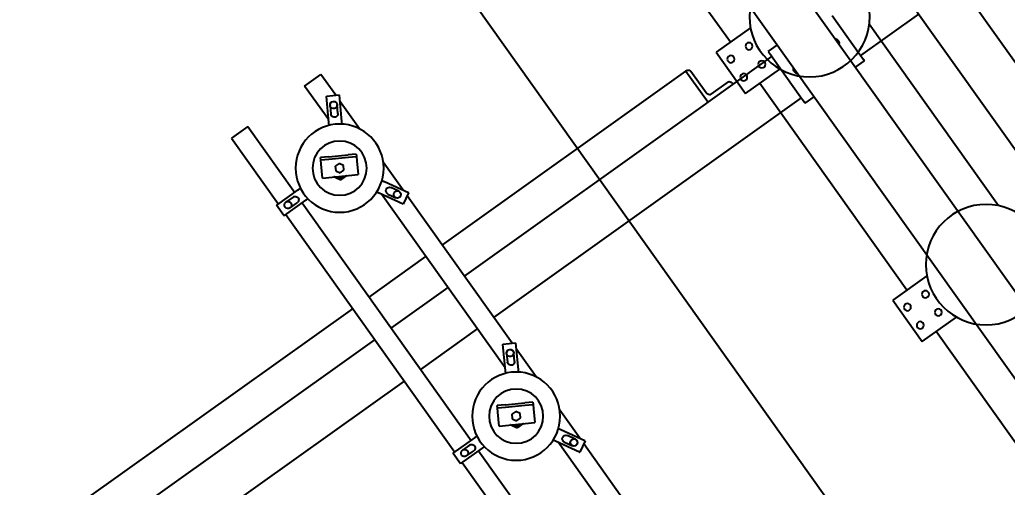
# Model space of a CAD drawing. Header units: feet. Extents: x 2321988 to 2329858, y 6722724 to 6730499.
# Drawn here: x 2326047.2 to 2326053.69, y 6726815.1 to 6726818.17 of the extents above; entities that cross this region are included whole.
import ezdxf

# ---------------------------------------------------------------- set-up
doc = ezdxf.new("R2010")
doc.units = ezdxf.units.FT
doc.header["$MEASUREMENT"] = 0
doc.header["$PDSIZE"] = 5
doc.layers.add('BESS Dimensions', color=3, linetype='Continuous')
doc.layers.add('C-BESS-EQUIPMENT', color=255, linetype='Continuous')
doc.styles.add('TG_DIMS', font='arial.ttf')
doc.dimstyles.new('TG-PROPOSED-ANNO', dxfattribs={"dimtxt": 0.1, "dimasz": 0.1, "dimexe": 0.05, "dimexo": 0.05, "dimgap": 0.02, "dimtad": 0, "dimtih": 1, "dimtoh": 1, "dimdsep": 46, "dimtxsty": 'TG_DIMS', "dimcen": 0, "dimclrd": 256, "dimclre": 256, "dimclrt": 256, "dimaunit": 1, "dimadec": 6, "dimazin": 2, "dimtfac": 1, "dimtofl": 0, "dimtmove": 1, "dimatfit": 3, "dimfxl": 1, "dimtolj": 1, "dimtzin": 0, "dimarcsym": 0})

# ---------------------------------------------------------------- blocks, each defined once
blk = doc.blocks.new('Midpoint Site Plan$0$GA 34.5kV 10MVAR Cap Bank top')
at = {"color": 0}
for p, q in [((89.56, 28.115), (89.56, -28.135)), ((93.56, 28.115), (93.56, -28.135)), ((100.06, -22.51), (100.06, 22.49)), ((104.06, -22.51), (104.06, 22.49)), ((57.31, 8.762), (57.31, -8.042)), ((51.81, -11.14), (51.81, 7.919)), ((50.23, -11.14), (50.23, 7.515)), ((58.89, 7.499), (58.89, -6.779)), ((58.244, -6.424), (57.203, -8.227)), ((58.069, -8.727), (59.11, -6.924)), ((58.244, -6.424), (58.252, -6.411)), ((59.118, -6.911), (58.252, -6.411)), ((59.118, -6.911), (59.11, -6.924)), ((57.723, -7.765), (58.067, -7.169)), ((58.553, -7.45), (58.209, -8.046)), ((58.89, -7.305), (58.89, -10.031)), ((57.197, -8.237), (57.096, -8.412)), ((57.203, -8.227), (57.197, -8.237)), ((57.962, -8.912), (58.063, -8.737)), ((58.063, -8.737), (58.069, -8.727)), ((54.266, -11.787), (56.709, -10.377)), ((57.251, -11.315), (56.709, -10.377)), ((50.06, -11.14), (50.075, -11.14)), ((50.06, -11.14), (50.06, -12.14)), ((52.157, -11.14), (50.075, -11.14)), ((50.81, -11.359), (51.498, -11.359)), ((52.169, -11.14), (52.157, -11.14)), ((52.371, -11.14), (52.169, -11.14)), ((55.435, -11.64), (55.622, -11.315)), ((55.622, -11.965), (55.435, -11.64)), ((55.622, -11.315), (55.998, -11.315)), ((55.998, -11.315), (56.185, -11.64)), ((56.185, -11.64), (55.998, -11.965)), ((56.883, -11.937), (57.428, -11.622)), ((57.428, -11.622), (57.251, -11.315)), ((57.522, -11.785), (57.428, -11.622)), ((50.075, -12.14), (50.06, -12.14)), ((50.075, -12.14), (52.157, -12.14)), ((50.23, -35.14), (50.23, -12.14)), ((51.498, -11.921), (50.81, -11.921)), ((51.81, -35.14), (51.81, -12.14)), ((52.157, -12.14), (52.169, -12.14)), ((52.169, -12.14), (52.371, -12.14)), ((54.266, -11.787), (54.808, -12.726)), ((55.531, -12.718), (56.883, -11.937)), ((55.998, -11.965), (55.622, -11.965)), ((55.625, -12.88), (56.977, -12.1)), ((57.522, -11.785), (56.977, -12.1)), ((54.808, -12.726), (54.985, -13.033)), ((54.985, -13.033), (55.531, -12.718)), ((54.985, -13.033), (55.079, -13.195)), ((55.625, -12.88), (55.079, -13.195)), ((58.89, -13.249), (58.89, -15.975)), ((58.063, -14.543), (57.962, -14.368)), ((58.069, -14.553), (58.063, -14.543)), ((59.11, -16.356), (58.069, -14.553)), ((57.096, -14.868), (57.197, -15.043)), ((57.197, -15.043), (57.203, -15.053)), ((57.203, -15.053), (58.244, -16.856)), ((57.31, -15.238), (57.31, -32.042)), ((58.067, -16.111), (57.723, -15.515)), ((58.209, -15.234), (58.553, -15.83)), ((59.11, -16.356), (59.118, -16.369)), ((58.252, -16.869), (58.244, -16.856)), ((58.252, -16.869), (59.118, -16.369)), ((58.89, -16.501), (58.89, -30.779)), ((88.685, -18.51), (89.56, -18.51)), ((88.685, -18.536), (88.685, -18.51)), ((88.685, -18.536), (88.685, -18.645)), ((88.685, -18.849), (88.685, -18.645)), ((93.56, -18.51), (94.435, -18.51)), ((94.435, -18.536), (94.435, -18.51)), ((94.435, -18.536), (94.435, -18.645)), ((94.435, -18.849), (94.435, -18.645)), ((28.883, -19.01), (50.23, -19.01)), ((51.81, -19.01), (57.31, -19.01)), ((58.89, -19.01), (88.685, -19.01)), ((88.685, -19.135), (88.685, -18.849)), ((88.685, -22.885), (88.685, -19.135)), ((94.435, -19.135), (94.435, -18.849)), ((94.435, -19.01), (100.06, -19.01)), ((94.435, -22.885), (94.435, -19.135)), ((24.69, -23.01), (50.23, -23.01)), ((51.81, -23.01), (57.31, -23.01)), ((58.89, -23.01), (82.242, -23.01)), ((82.242, -23.01), (82.496, -23.01)), ((82.496, -23.01), (82.969, -23.01)), ((82.496, -26.01), (82.496, -23.01)), ((82.969, -23.01), (88.685, -23.01)), ((84.916, -23.01), (84.916, -23.135)), ((88.685, -23.171), (88.685, -22.885)), ((88.685, -23.375), (88.685, -23.171)), ((82.798, -23.698), (82.798, -25.76)), ((84.715, -23.385), (83.051, -23.385)), ((88.685, -23.375), (88.685, -23.484)), ((88.685, -23.51), (88.685, -23.484)), ((88.685, -23.51), (89.56, -23.51)), ((24.235, -26.01), (50.23, -26.01)), ((51.81, -26.01), (57.31, -26.01)), ((58.89, -26.01), (82.496, -26.01)), ((82.597, -26.01), (82.496, -26.01)), ((58.244, -30.424), (57.203, -32.227)), ((58.069, -32.727), (59.11, -30.924)), ((58.244, -30.424), (58.252, -30.411)), ((59.118, -30.911), (58.252, -30.411)), ((59.118, -30.911), (59.11, -30.924)), ((57.723, -31.765), (58.067, -31.169)), ((58.553, -31.45), (58.209, -32.046)), ((58.89, -31.305), (58.89, -34.031)), ((57.197, -32.237), (57.096, -32.412)), ((57.203, -32.227), (57.197, -32.237)), ((57.962, -32.912), (58.063, -32.737)), ((58.063, -32.737), (58.069, -32.727)), ((54.266, -35.787), (56.709, -34.377)), ((57.251, -35.315), (56.709, -34.377)), ((50.06, -35.14), (50.075, -35.14)), ((50.06, -35.14), (50.06, -36.14)), ((52.157, -35.14), (50.075, -35.14)), ((50.81, -35.359), (51.498, -35.359)), ((52.169, -35.14), (52.157, -35.14)), ((52.371, -35.14), (52.169, -35.14)), ((54.266, -35.787), (54.808, -36.726)), ((55.435, -35.64), (55.622, -35.315)), ((55.622, -35.965), (55.435, -35.64)), ((55.622, -35.315), (55.998, -35.315)), ((55.998, -35.315), (56.185, -35.64)), ((56.185, -35.64), (55.998, -35.965)), ((56.883, -35.937), (57.428, -35.622)), ((57.522, -35.785), (56.977, -36.1)), ((57.428, -35.622), (57.251, -35.315)), ((57.522, -35.785), (57.428, -35.622)), ((50.075, -36.14), (50.06, -36.14)), ((50.075, -36.14), (52.157, -36.14)), ((50.23, -42.51), (50.23, -36.14)), ((51.498, -35.921), (50.81, -35.921)), ((51.81, -42.51), (51.81, -36.14)), ((52.157, -36.14), (52.169, -36.14)), ((52.169, -36.14), (52.371, -36.14)), ((55.531, -36.718), (56.883, -35.937)), ((55.998, -35.965), (55.622, -35.965)), ((55.625, -36.88), (56.977, -36.1)), ((54.808, -36.726), (54.985, -37.033)), ((54.985, -37.033), (55.531, -36.718)), ((54.985, -37.033), (55.079, -37.195)), ((55.625, -36.88), (55.079, -37.195)), ((58.89, -37.249), (58.89, -39.975)), ((57.096, -38.868), (57.197, -39.043)), ((58.063, -38.543), (57.962, -38.368)), ((58.069, -38.553), (58.063, -38.543)), ((59.11, -40.356), (58.069, -38.553)), ((57.197, -39.043), (57.203, -39.053)), ((57.203, -39.053), (58.244, -40.856)), ((57.31, -39.238), (57.31, -42.51)), ((58.067, -40.111), (57.723, -39.515)), ((58.209, -39.234), (58.553, -39.83)), ((58.252, -40.869), (59.118, -40.369)), ((58.89, -40.501), (58.89, -42.51)), ((59.11, -40.356), (59.118, -40.369)), ((58.252, -40.869), (58.244, -40.856)), ((51.81, -42.51), (50.23, -42.51)), ((57.31, -42.51), (58.89, -42.51))]:
    blk.add_line(p, q, dxfattribs=at)
at = {"color": 0, "ltscale": 0.253839}
for p, q in [((86.685, 2.146), (86.685, 22.146)), ((86.685, -21.854), (86.685, -1.854))]:
    blk.add_line(p, q, dxfattribs=at)
at = {"color": 0, "ltscale": 0.050688}
for p, q in [((85.31, -1.854), (85.31, 2.146)), ((85.31, -25.854), (85.31, -21.854))]:
    blk.add_line(p, q, dxfattribs=at)
at = {"color": 0, "ltscale": 0.04201}
for p, q in [((85.31, 2.146), (88.627, 2.146)), ((88.627, -1.854), (85.31, -1.854)), ((85.31, -21.854), (88.627, -21.854)), ((88.627, -25.854), (85.31, -25.854))]:
    blk.add_line(p, q, dxfattribs=at)
at = {"color": 0, "ltscale": 0.223079}
blk.add_line((96.435, -3.065), (96.435, -20.643), dxfattribs=at)
at = {"color": 0, "ltscale": 0.02212}
blk.add_line((86.685, -27.604), (86.685, -25.854), dxfattribs=at)
at = {"color": 0, "ltscale": 0.049761}
blk.add_line((86.685, -30.104), (86.685, -27.604), dxfattribs=at)
at = {"color": 0, "ltscale": 0.481257}
for centre in [(92.935, 0.146), (92.935, -23.854)]:
    blk.add_circle(centre, 4.75, dxfattribs=at)
at = {"color": 0, "ltscale": 0.022317}
for centre in [(85.935, 1.021), (87.685, 1.021), (85.935, -0.729), (87.685, -0.729), (85.935, -22.979), (87.685, -22.979), (85.935, -24.729), (87.685, -24.729)]:
    blk.add_circle(centre, 0.281, dxfattribs=at)
at = {"color": 0}
for centre, radius in [((55.81, -11.64), 3.475), ((55.81, -11.64), 2.14), ((55.81, -35.64), 3.475), ((55.81, -35.64), 2.14)]:
    blk.add_circle(centre, radius, dxfattribs=at)
for centre, radius, start, end in [((57.966, -7.906), 0.281, 150, 330), ((58.31, -7.31), 0.281, 0.01297, 328.78182), ((58.31, -7.31), 0.281, 330, 150), ((55.81, -11.64), 0.813, 90, 150), ((55.81, -11.64), 0.813, 82.45952, 90), ((50.81, -11.64), 0.281, 90, 270), ((50.81, -11.64), 0.281, 270, 90), ((51.498, -11.64), 0.281, 270, 90), ((55.81, -11.64), 0.813, 150, 157.54048), ((57.966, -15.374), 0.281, 30, 210), ((58.31, -15.97), 0.281, 31.21818, 359.98703), ((58.31, -15.97), 0.281, 210, 30), ((89.779, -21.01), 0.344, 129.5212, 230.4788), ((89.81, -21.01), 0.344, 136.61414, 223.38586), ((93.341, -21.01), 0.344, 309.5212, 50.4788), ((93.31, -21.01), 0.344, 316.61414, 43.38586), ((58.31, -31.31), 0.281, 0.01297, 328.78182), ((58.31, -31.31), 0.281, 330, 150), ((57.966, -31.906), 0.281, 150, 330), ((55.81, -35.64), 0.813, 90, 150), ((55.81, -35.64), 0.813, 82.45952, 90), ((50.81, -35.64), 0.281, 90, 270), ((50.81, -35.64), 0.281, 270, 90), ((51.498, -35.64), 0.281, 270, 90), ((55.81, -35.64), 0.813, 150, 157.54048), ((57.966, -39.374), 0.281, 30, 210), ((58.31, -39.97), 0.281, 31.21818, 359.98703), ((58.31, -39.97), 0.281, 210, 30)]:
    blk.add_arc(centre, radius, start, end, dxfattribs=at)
for centre, major_axis in [((84.715, -23.135), (0, -0.25)), ((83.051, -23.698), (0, 0.313)), ((82.597, -25.76), (0, -0.25))]:
    blk.add_ellipse(centre, major_axis=major_axis, ratio=0.806873, start_param=0, end_param=1.570796, dxfattribs=at)
for points, weights in [([(55.341, -10.828), (55.215, -11.045), (55.106, -11.234)], [1, 1.03795484931, 1]), ([(55.81, -10.828), (55.592, -10.828), (55.341, -10.828)], [1, 1.03795484931, 1]), ([(55.929, -10.828), (55.869, -10.828), (55.81, -10.828)], [1.01475228365, 1.01002296794, 1]), ([(55.106, -11.234), (55.077, -11.285), (55.047, -11.337)], [1, 1.01002296794, 1.01475228365]), ([(55.341, -34.828), (55.215, -35.045), (55.106, -35.234)], [1, 1.03795484931, 1]), ([(55.81, -34.828), (55.592, -34.828), (55.341, -34.828)], [1, 1.03795484931, 1]), ([(55.929, -34.828), (55.869, -34.828), (55.81, -34.828)], [1.01475228365, 1.01002296794, 1]), ([(55.106, -35.234), (55.077, -35.285), (55.047, -35.337)], [1, 1.01002296794, 1.01475228365])]:
    blk.add_rational_spline(points, weights, degree=2, dxfattribs=at)
blk = doc.blocks.new('*D110')
at = {"layer": 'BESS Dimensions', "lineweight": -2, "transparency": 16777216}
for p, q in [((2325959.3419, 6726878.5788), (2325907.9067, 6726841.9324)), ((2325917.7814, 6726836.6894), (2325957.7158, 6726780.6393)), ((2326007.7221, 6726710.4528), (2325967.7877, 6726766.5029)), ((2326060.8878, 6726736.0536), (2326009.4525, 6726699.4072))]:
    blk.add_line(p, q, dxfattribs=at)
at = {"layer": 'BESS Dimensions', "transparency": 16777216}
for points in [[(2325919.1388, 6726837.6565), (2325916.424, 6726835.7223), (2325911.9788, 6726844.8337)], [(2326009.0794, 6726711.4199), (2326006.3647, 6726709.4857), (2326013.5247, 6726702.3085)]]:
    blk.add_solid(points, dxfattribs=at)
at = {"layer": 'Defpoints', "color": 0, "transparency": 16777216}
for p in [(2325963.414, 6726881.4801), (2326064.9599, 6726738.9549), (2326013.5247, 6726702.3085)]:
    blk.add_point(p, dxfattribs=at)
at = {"layer": 'BESS Dimensions', "transparency": 16777216, "insert": (2325962.7517, 6726773.5711), "char_height": 10, "attachment_point": 5, "style": 'TG_DIMS'}
blk.add_mtext("\\A1;175'", dxfattribs=at)

msp = doc.modelspace()

# ---------------------------------------------------------------- linework, layer by layer
at = {"layer": 'C-BESS-EQUIPMENT'}
msp.add_lwpolyline([(2326038.8714, 6726813.4831), (2326048.6445, 6726820.4462), (2326055.6077, 6726810.6731), (2326045.8345, 6726803.7099)], close=True, dxfattribs=at)

# ---------------------------------------------------------------- block references
at = {"layer": 'C-BESS-EQUIPMENT', "xscale": -0.08333333333333331, "yscale": 0.08333333333333331, "zscale": 0.08333333333333331, "rotation": 215.4689808292026}
msp.add_blockref('Midpoint Site Plan$0$GA 34.5kV 10MVAR Cap Bank top', (2326047.2395, 6726812.0781), dxfattribs=at)

# ---------------------------------------------------------------- dimensions: what is measured, and where the dimension line sits
at = {"layer": 'BESS Dimensions'}
dim = msp.add_aligned_dim(p1=(2325963.414, 6726881.4801), p2=(2326064.9599, 6726738.9549), distance=-63.1549, dimstyle='TG-PROPOSED-ANNO', override={"dimscale": 50, "dimpost": "'"}, dxfattribs=at)
dim.commit()
dim.dimension.update_dxf_attribs({"geometry": '*D110', "text_midpoint": (2325962.7517, 6726773.5711)})

doc.saveas('drawing.dxf')
